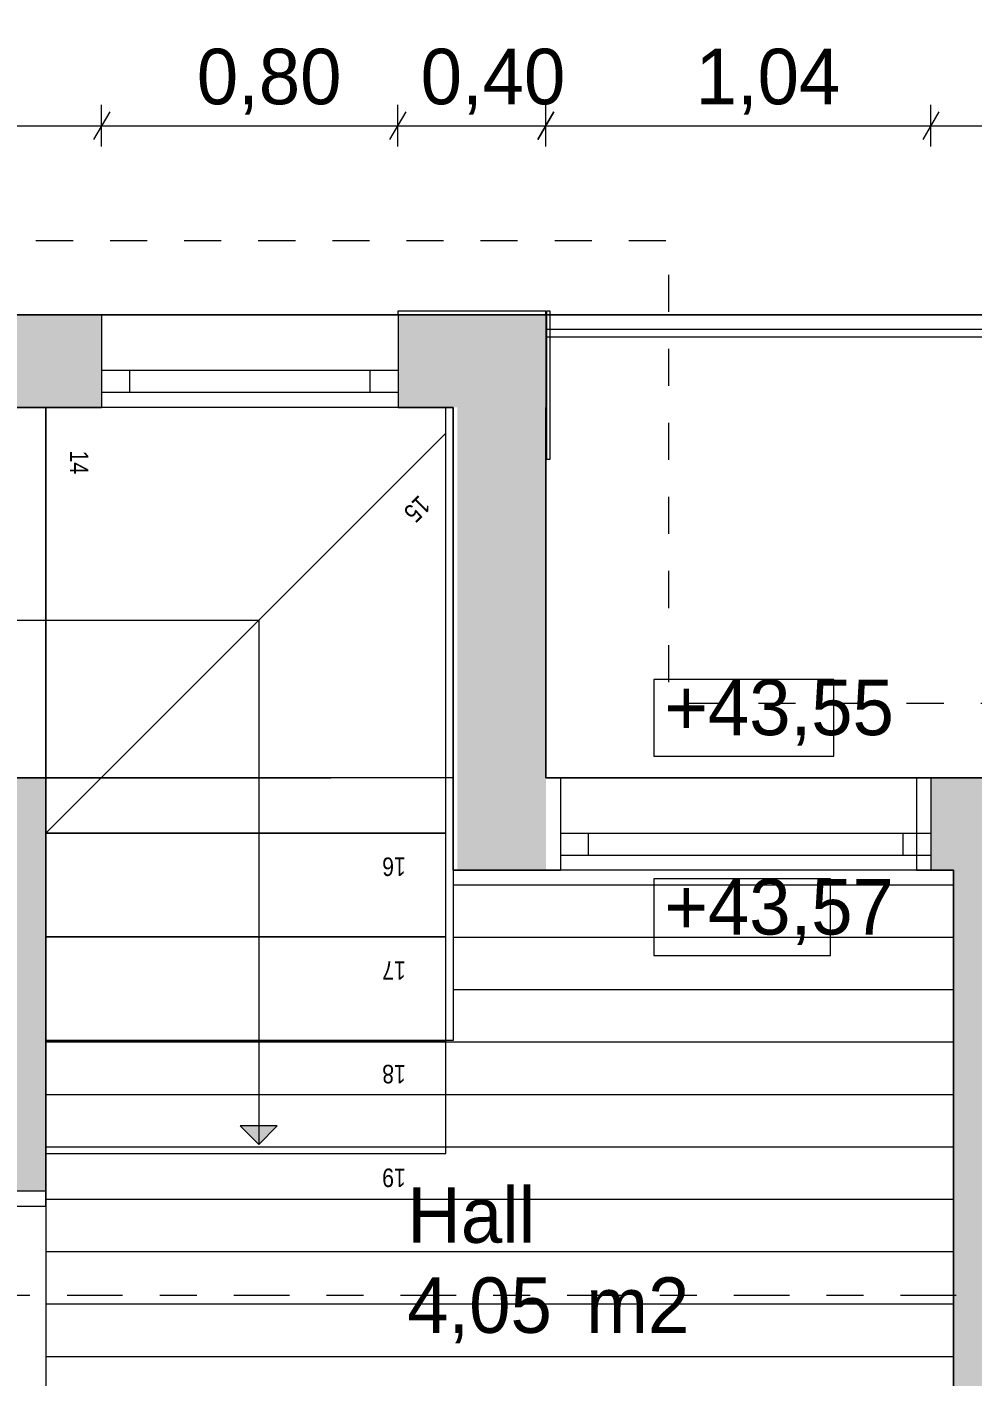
# Model space of a CAD drawing. Header units: metres. Extents: x -111189 to -108577, y -72951 to -72647.
# Drawn here: x -110674.486 to -110671.936, y -72930.869 to -72927.227 of the extents above; entities that cross this region are included whole.
import ezdxf

# ---------------------------------------------------------------- set-up
doc = ezdxf.new("R2010")
doc.units = ezdxf.units.M
doc.header["$MEASUREMENT"] = 0
for name, pattern in [('Dashed', [0.423333, 0.211667, -0.211667]), ('OTK - Tracejado', [0.08, 0.04, -0.04]), ('OTK - Traço Ponto', [0.2, 0.1, -0.05, 0, -0.05]), ('OTK - Traço Ponto CORTES_ALÇ', [0.6, 0.3, -0.15, 0, -0.15])]:
    doc.linetypes.add(name, pattern=pattern)
for name, color, linetype in [('Muro Não Confinante - MNC1_1_00 - DESENHO 2D', 7, 'Continuous'), ('Muro Não Confinante - MNC1_1_01 - TERRENO PROPOSTO', 7, 'Continuous'), ('Muro Não Confinante - MNC1_1_03 - COBERTURA', 7, 'Continuous'), ('Muro Não Confinante - MNC1_1_03 - LAJES', 7, 'Continuous'), ('Muro Não Confinante - MNC1_1_04 - TECTO FALSO', 7, 'Continuous'), ('Muro Não Confinante - MNC1_1_05 - PAREDES..35', 7, 'Continuous'), ('Muro Não Confinante - MNC1_1_06 - ESCADA INTERIOR', 7, 'Continuous'), ('Muro Não Confinante - MNC1_1_06 - ESCADAS _ GUARDAS', 7, 'Continuous'), ('Muro Não Confinante - MNC1_1_06 - FORRA', 7, 'Continuous'), ('Muro Não Confinante - MNC1_1_11 - ZONA_ÁREA', 7, 'Continuous'), ('Muro Não Confinante - MNC1_1_12 - COTAS ALTIMÉTRICAS', 7, 'Continuous'), ('Muro Não Confinante - MNC1_1_12 - COTAS GERAIS', 7, 'Continuous'), ('Planta Piso -1_1_07 - MUROS', 7, 'Continuous'), ('Planta Piso -1_1_14 - CORTES.Marcadores', 7, 'Continuous')]:
    doc.layers.add(name, color=color, linetype=linetype)
doc.styles.add('ESTILO_GERADO_1', font='ARIALN.TTF')
doc.styles.add('ESTILO_GERADO_3', font='AGENCYR.TTF')

msp = doc.modelspace()

# ---------------------------------------------------------------- hatches: boundary and pattern name
at = {"layer": 'Muro Não Confinante - MNC1_1_06 - ESCADA INTERIOR', "linetype": 'Continuous', "lineweight": 13}
msp.add_hatch(color=7, dxfattribs=at).paths.add_polyline_path([(-110673.8609, -72930.2439), (-110673.8109, -72930.1939), (-110673.9109, -72930.1939)])
at = {"layer": 'Planta Piso -1_1_07 - MUROS', "linetype": 'Continuous', "lineweight": 0, "true_color": 0x939598}
h = msp.add_hatch(color=252, dxfattribs=at)
h.paths.add_polyline_path([(-110676.0264, -72929.2539), (-110678.0859, -72929.2539), (-110678.0859, -72929.4039), (-110676.9859, -72929.4039), (-110676.8359, -72929.4039), (-110676.8359, -72929.4039), (-110676.0264, -72929.4039)])
h.paths.add_polyline_path([(-110674.7943, -72929.2539), (-110676.0264, -72929.2539), (-110676.0264, -72929.4039), (-110675.8713, -72929.4039), (-110675.0717, -72929.4039), (-110675.0717, -72929.4039), (-110674.8, -72929.4039), (-110674.7943, -72929.4039)])
h.paths.add_polyline_path([(-110674.4359, -72929.2539), (-110674.7943, -72929.2539), (-110674.7943, -72929.4039), (-110674.738, -72929.4039), (-110674.4359, -72929.4039)])
h.paths.add_polyline_path([(-110674.4359, -72929.4039), (-110674.5859, -72929.4039), (-110674.5859, -72929.5039), (-110674.4359, -72929.5039)])
h.paths.add_polyline_path([(-110674.4359, -72929.5039), (-110674.5859, -72929.5039), (-110674.5859, -72929.9789), (-110674.4359, -72929.9789), (-110674.4359, -72929.9639), (-110674.4359, -72929.6839)])
h.paths.add_polyline_path([(-110674.4359, -72929.9789), (-110674.5859, -72929.9789), (-110674.5859, -72930.3705), (-110674.4359, -72930.3705), (-110674.4359, -72930.3605)])
h.paths.add_polyline_path([(-110674.4359, -72931.2305), (-110674.5859, -72931.2305), (-110674.5859, -72931.2525), (-110674.5859, -72931.3539), (-110674.4359, -72931.3539)])
h.paths.add_polyline_path([(-110674.3159, -72931.3539), (-110674.5859, -72931.3539), (-110674.5859, -72931.5039), (-110674.3159, -72931.5039)])
h.paths.add_polyline_path([(-110674.4359, -72931.5039), (-110674.5859, -72931.5039), (-110674.5859, -72931.5515), (-110674.4359, -72931.5515)])
h.paths.add_polyline_path([(-110674.4359, -72931.5515), (-110674.5859, -72931.5515), (-110674.5859, -72931.5539), (-110674.7943, -72931.5539), (-110674.7943, -72931.7039), (-110674.4359, -72931.7039)])
h.paths.add_polyline_path([(-110674.4359, -72931.7039), (-110674.5859, -72931.7039), (-110674.5859, -72932.2639), (-110674.5859, -72932.2639), (-110674.5859, -72932.3289), (-110674.4359, -72932.3289)])
h.paths.add_polyline_path([(-110674.4359, -72932.3289), (-110674.5859, -72932.3289), (-110674.5859, -72932.4989), (-110674.4359, -72932.4989)])
h.paths.add_polyline_path([(-110674.7943, -72931.5539), (-110675.8713, -72931.5539), (-110675.8713, -72931.5539), (-110676.0264, -72931.5539), (-110676.0264, -72931.7039), (-110674.7943, -72931.7039)])
h.paths.add_polyline_path([(-110676.0264, -72931.5539), (-110676.8359, -72931.5539), (-110676.8359, -72931.5539), (-110676.9859, -72931.5539), (-110678.0859, -72931.5539), (-110678.0859, -72931.7039), (-110676.0264, -72931.7039)])
h.paths.add_polyline_path([(-110678.0859, -72931.5539), (-110678.0859, -72931.5539), (-110678.3359, -72931.5539), (-110678.3359, -72931.7039), (-110678.0859, -72931.7039)])
h.paths.add_polyline_path([(-110678.0859, -72931.7039), (-110678.3359, -72931.7039), (-110678.3359, -72932.3289), (-110678.1372, -72932.3289), (-110678.1372, -72932.2639), (-110678.0859, -72932.2639)])
h.paths.add_polyline_path([(-110678.0859, -72931.5039), (-110678.3359, -72931.5039), (-110678.3359, -72931.5515), (-110678.0859, -72931.5515)])
h.paths.add_polyline_path([(-110678.0859, -72931.3539), (-110678.3359, -72931.3539), (-110678.3359, -72931.5039), (-110678.0859, -72931.5039)])
h.paths.add_polyline_path([(-110678.0859, -72930.7789), (-110678.3359, -72930.7789), (-110678.3359, -72931.3539), (-110678.0859, -72931.3539)])
h.paths.add_polyline_path([(-110678.0859, -72929.8539), (-110678.3359, -72929.8539), (-110678.3359, -72929.9789), (-110678.0859, -72929.9789)])
h.paths.add_polyline_path([(-110678.0859, -72929.5539), (-110678.0859, -72929.5039), (-110678.3359, -72929.5039), (-110678.3359, -72929.8539), (-110678.0859, -72929.8539)])
h.paths.add_polyline_path([(-110678.0859, -72929.4039), (-110678.3359, -72929.4039), (-110678.3359, -72929.5039), (-110678.0859, -72929.5039)])
h.paths.add_polyline_path([(-110678.0859, -72929.2539), (-110678.3359, -72929.2539), (-110678.3359, -72929.4039), (-110678.0859, -72929.4039)])
h.paths.add_polyline_path([(-110678.0859, -72928.2539), (-110678.3359, -72928.2539), (-110678.3359, -72928.4039), (-110678.1859, -72928.4039), (-110678.1259, -72928.4039), (-110678.0859, -72928.4039)])
h.paths.add_polyline_path([(-110678.0859, -72928.0039), (-110678.3359, -72928.0039), (-110678.3359, -72928.0047), (-110678.3359, -72928.2539), (-110678.0859, -72928.2539)])
h.paths.add_polyline_path([(-110676.0264, -72928.0039), (-110678.0559, -72928.0039), (-110678.0559, -72928.0039), (-110678.0859, -72928.0039), (-110678.0859, -72928.2539), (-110676.0264, -72928.2539)])
h.paths.add_polyline_path([(-110674.7943, -72928.0039), (-110675.5678, -72928.0039), (-110676.0264, -72928.0039), (-110676.0264, -72928.2539), (-110674.7943, -72928.2539)])
h.paths.add_polyline_path([(-110674.2849, -72928.0039), (-110674.5402, -72928.0039), (-110674.7943, -72928.0039), (-110674.7943, -72928.2539), (-110674.2849, -72928.2539), (-110674.2849, -72928.2139), (-110674.2849, -72928.1539)])
h.paths.add_polyline_path([(-110673.3359, -72928.0039), (-110673.4849, -72928.0039), (-110673.4849, -72928.1539), (-110673.4849, -72928.2139), (-110673.4849, -72928.2539), (-110673.3359, -72928.2539)])
h.paths.add_polyline_path([(-110673.1859, -72928.2539), (-110673.3245, -72928.2539), (-110673.3245, -72929.2539), (-110673.1859, -72929.2539)])
h.paths.add_polyline_path([(-110673.0859, -72928.2539), (-110673.1859, -72928.2539), (-110673.1859, -72929.2539), (-110673.0859, -72929.2539)])
h.paths.add_polyline_path([(-110673.0859, -72928.0039), (-110673.1859, -72928.0039), (-110673.1859, -72928.2539), (-110673.0859, -72928.2539)])
h.paths.add_polyline_path([(-110673.1859, -72928.0039), (-110673.267, -72928.0039), (-110673.3245, -72928.0039), (-110673.3245, -72928.2539), (-110673.1859, -72928.2539)])
h.paths.add_polyline_path([(-110673.3245, -72928.0039), (-110673.3359, -72928.0039), (-110673.3359, -72928.2539), (-110673.3245, -72928.2539)])
h.paths.add_polyline_path([(-110673.1859, -72929.4039), (-110673.3245, -72929.4039), (-110673.3245, -72929.5039), (-110673.1859, -72929.5039)])
h.paths.add_polyline_path([(-110673.0859, -72929.4039), (-110673.1859, -72929.4039), (-110673.1859, -72929.5039), (-110673.0859, -72929.5039)])
h.paths.add_polyline_path([(-110673.0859, -72929.2539), (-110673.1859, -72929.2539), (-110673.1859, -72929.4039), (-110673.0859, -72929.4039)])
h.paths.add_polyline_path([(-110673.1859, -72929.2539), (-110673.3245, -72929.2539), (-110673.3245, -72929.4039), (-110673.1859, -72929.4039)])
h.paths.add_polyline_path([(-110671.6683, -72931.3539), (-110671.7344, -72931.3539), (-110671.7344, -72931.5039), (-110671.6683, -72931.5039)])
h.paths.add_polyline_path([(-110671.7344, -72931.3539), (-110671.8359, -72931.3539), (-110671.8359, -72931.5039), (-110671.7344, -72931.5039)])
h.paths.add_polyline_path([(-110671.8359, -72931.3539), (-110671.9859, -72931.3539), (-110671.9859, -72931.5039), (-110671.8359, -72931.5039)])
h.paths.add_polyline_path([(-110671.8359, -72931.0911), (-110671.9859, -72931.0911), (-110671.9859, -72931.3539), (-110671.8359, -72931.3539)])
h.paths.add_polyline_path([(-110671.8359, -72930.7789), (-110671.9859, -72930.7789), (-110671.9859, -72931.0911), (-110671.9493, -72931.0911), (-110671.8359, -72931.0911)])
h.paths.add_polyline_path([(-110671.8359, -72930.6507), (-110671.9859, -72930.6507), (-110671.9859, -72930.7789), (-110671.8359, -72930.7789)])
h.paths.add_polyline_path([(-110671.8359, -72929.9789), (-110671.9859, -72929.9789), (-110671.9859, -72930.6507), (-110671.8359, -72930.6507)])
h.paths.add_polyline_path([(-110671.8359, -72929.5039), (-110671.9859, -72929.5039), (-110671.9859, -72929.9789), (-110671.8359, -72929.9789)])
h.paths.add_polyline_path([(-110671.8359, -72929.4039), (-110671.9859, -72929.4039), (-110671.9859, -72929.5039), (-110671.8359, -72929.5039)])
h.paths.add_polyline_path([(-110671.9859, -72929.4039), (-110672.0466, -72929.4039), (-110672.0466, -72929.4639), (-110672.0466, -72929.5039), (-110671.9859, -72929.5039)])
h.paths.add_polyline_path([(-110671.9859, -72929.2539), (-110672.0466, -72929.2539), (-110672.0466, -72929.4039), (-110671.9859, -72929.4039)])
h.paths.add_polyline_path([(-110671.8359, -72929.2539), (-110671.9859, -72929.2539), (-110671.9859, -72929.4039), (-110671.8359, -72929.4039)])
h.paths.add_polyline_path([(-110671.7344, -72929.2539), (-110671.8359, -72929.2539), (-110671.8359, -72929.4039), (-110671.7344, -72929.4039)])
h.paths.add_polyline_path([(-110671.7344, -72929.4039), (-110671.8359, -72929.4039), (-110671.8359, -72929.5039), (-110671.7344, -72929.5039)])
h.paths.add_polyline_path([(-110670.1514, -72929.4039), (-110671.7344, -72929.4039), (-110671.7344, -72929.5039), (-110670.8359, -72929.5039), (-110670.1514, -72929.5039)])
h.paths.add_polyline_path([(-110670.1514, -72929.2539), (-110671.7344, -72929.2539), (-110671.7344, -72929.4039), (-110670.1514, -72929.4039)])
h.paths.add_polyline_path([(-110669.7344, -72929.4039), (-110670.1514, -72929.4039), (-110670.1514, -72929.5039), (-110669.8359, -72929.5039), (-110669.7344, -72929.5039)])
h.paths.add_polyline_path([(-110669.7344, -72929.2539), (-110670.1514, -72929.2539), (-110670.1514, -72929.4039), (-110669.7344, -72929.4039)])
h.paths.add_polyline_path([(-110669.5859, -72929.2539), (-110669.7344, -72929.2539), (-110669.7344, -72929.4039), (-110669.5859, -72929.4039)])
h.paths.add_polyline_path([(-110669.5859, -72929.4039), (-110669.7344, -72929.4039), (-110669.7344, -72929.5039), (-110669.5859, -72929.5039), (-110669.5859, -72929.4639)])
h = msp.add_hatch(color=252, dxfattribs=at)
h.paths.add_polyline_path([(-110673.0859, -72935.2039), (-110673.1859, -72935.2039), (-110673.1859, -72935.4629), (-110673.0859, -72935.4629)])
h.paths.add_polyline_path([(-110673.1859, -72935.2039), (-110673.3245, -72935.2039), (-110673.3245, -72935.4629), (-110673.1859, -72935.4629)])
h.paths.add_polyline_path([(-110673.0859, -72934.9539), (-110673.1859, -72934.9539), (-110673.1859, -72935.2039), (-110673.0859, -72935.2039)])
h.paths.add_polyline_path([(-110673.1859, -72934.9539), (-110673.3245, -72934.9539), (-110673.3245, -72935.2039), (-110673.1859, -72935.2039)])
h.paths.add_polyline_path([(-110671.9859, -72934.9539), (-110673.0859, -72934.9539), (-110673.0859, -72935.2025), (-110671.9859, -72935.2025)])
h.paths.add_polyline_path([(-110671.7344, -72934.9539), (-110671.8359, -72934.9539), (-110671.8359, -72935.2039), (-110671.7344, -72935.2039)])
h.paths.add_polyline_path([(-110671.8359, -72934.9539), (-110671.9859, -72934.9539), (-110671.9859, -72935.2025), (-110671.8835, -72935.2025), (-110671.8359, -72935.2025)])
h.paths.add_polyline_path([(-110673.1859, -72934.6539), (-110673.3245, -72934.6539), (-110673.3245, -72934.9539), (-110673.1859, -72934.9539)])
h.paths.add_polyline_path([(-110673.4692, -72931.1272), (-110673.1174, -72931.1272), (-110673.1174, -72930.8324), (-110673.4692, -72930.8324)], flags=9)
h.paths.add_polyline_path([(-110673.5018, -72930.8297), (-110672.8744, -72930.8297), (-110672.8744, -72930.5349), (-110673.5018, -72930.5349)], flags=9)
h.paths.add_polyline_path([(-110673.5096, -72930.5865), (-110673.2049, -72930.5865), (-110673.2049, -72930.2917), (-110673.5096, -72930.2917)], flags=9)
h.paths.add_polyline_path([(-110674.8934, -72931.1272), (-110674.5806, -72931.1272), (-110674.5806, -72930.8324), (-110674.8934, -72930.8324)], flags=9)
h.paths.add_polyline_path([(-110673.4453, -72930.2821), (-110673.534, -72930.2821), (-110673.534, -72930.3862), (-110673.4453, -72930.3862)], flags=9)
h.paths.add_polyline_path([(-110673.4453, -72930.0021), (-110673.534, -72930.0021), (-110673.534, -72930.1062), (-110673.4453, -72930.1062)], flags=9)
h.paths.add_polyline_path([(-110673.4453, -72929.7221), (-110673.534, -72929.7221), (-110673.534, -72929.8262), (-110673.4453, -72929.8262)], flags=9)
h.paths.add_polyline_path([(-110673.4453, -72929.4421), (-110673.534, -72929.4421), (-110673.534, -72929.5462), (-110673.4453, -72929.5462)], flags=9)
h.paths.add_polyline_path([(-110673.4344, -72928.4563), (-110673.4971, -72928.5191), (-110673.4235, -72928.5927), (-110673.3608, -72928.5299)], flags=9)
h.paths.add_polyline_path([(-110674.3978, -72928.3519), (-110674.3978, -72928.4406), (-110674.2937, -72928.4406), (-110674.2937, -72928.3519)], flags=9)
h.paths.add_polyline_path([(-110674.6778, -72928.3503), (-110674.6778, -72928.439), (-110674.5737, -72928.439), (-110674.5737, -72928.3503)], flags=9)
h = msp.add_hatch(color=252, dxfattribs=at)
h.paths.add_polyline_path([(-110676.7109, -72937.9039), (-110678.0859, -72937.9039), (-110678.0859, -72938.1539), (-110676.7109, -72938.1539)])
h.paths.add_polyline_path([(-110673.3359, -72937.9039), (-110674.7109, -72937.9039), (-110674.7109, -72937.9439), (-110674.7109, -72938.1539), (-110673.3359, -72938.1539)])
h.paths.add_polyline_path([(-110673.3245, -72937.9039), (-110673.3359, -72937.9039), (-110673.3359, -72938.1539), (-110673.3245, -72938.1539)])
h.paths.add_polyline_path([(-110673.1859, -72937.9039), (-110673.3245, -72937.9039), (-110673.3245, -72938.1539), (-110673.1859, -72938.1539)])
h.paths.add_polyline_path([(-110673.0859, -72937.9039), (-110673.1859, -72937.9039), (-110673.1859, -72938.1539), (-110673.0859, -72938.1539)])
h.paths.add_polyline_path([(-110673.0859, -72937.5611), (-110673.1859, -72937.5611), (-110673.1859, -72937.9039), (-110673.0859, -72937.9039)])
h.paths.add_polyline_path([(-110673.1859, -72937.5611), (-110673.3245, -72937.5611), (-110673.3245, -72937.9039), (-110673.1859, -72937.9039)])
h.paths.add_polyline_path([(-110673.1859, -72937.2629), (-110673.2359, -72937.2629), (-110673.2959, -72937.2629), (-110673.3245, -72937.2629), (-110673.3245, -72937.5611), (-110673.1859, -72937.5611)])
h.paths.add_polyline_path([(-110673.0859, -72937.2629), (-110673.1859, -72937.2629), (-110673.1859, -72937.5611), (-110673.0859, -72937.5611)])
h.paths.add_polyline_path([(-110673.4692, -72931.1272), (-110673.1174, -72931.1272), (-110673.1174, -72930.8324), (-110673.4692, -72930.8324)], flags=9)
h.paths.add_polyline_path([(-110673.5018, -72930.8297), (-110672.8744, -72930.8297), (-110672.8744, -72930.5349), (-110673.5018, -72930.5349)], flags=9)
h.paths.add_polyline_path([(-110673.5096, -72930.5865), (-110673.2049, -72930.5865), (-110673.2049, -72930.2917), (-110673.5096, -72930.2917)], flags=9)

# ---------------------------------------------------------------- linework, layer by layer
at = {"layer": 'Muro Não Confinante - MNC1_1_00 - DESENHO 2D', "color": 7, "linetype": 'OTK - Tracejado', "lineweight": 5, "ltscale": 0.7, "flags": 128}
msp.add_lwpolyline([(-110678.6891, -72938.3539), (-110672.8006, -72938.3539), (-110672.8006, -72935.4039), (-110668.1006, -72935.4039), (-110668.1006, -72929.0539), (-110672.7539, -72929.0539), (-110672.7539, -72927.8039), (-110678.6891, -72927.8039)], close=True, dxfattribs=at)
at = {"layer": 'Muro Não Confinante - MNC1_1_01 - TERRENO PROPOSTO', "color": 7, "linetype": 'Continuous', "lineweight": 13, "ltscale": 1000, "flags": 128}
msp.add_lwpolyline([(-110680.3878, -72928.0039), (-110680.2667, -72928.0039), (-110679.9964, -72928.0039), (-110679.5359, -72928.0039), (-110678.3319, -72928.0039), (-110678.0899, -72928.0039), (-110677.8863, -72928.0039), (-110677.4626, -72928.0039), (-110677.112, -72928.0039), (-110676.0043, -72928.0039), (-110675.8375, -72928.0039), (-110675.5678, -72928.0039), (-110674.5402, -72928.0039), (-110674.266, -72928.0039), (-110674.1226, -72928.0039), (-110673.8966, -72928.0039), (-110673.6716, -72928.0039), (-110673.5264, -72928.0039), (-110673.1327, -72928.0039), (-110672.9994, -72928.0039), (-110672.5098, -72928.0039), (-110672.3231, -72928.0039), (-110671.8979, -72928.0039)], dxfattribs=at)
at = {"layer": 'Muro Não Confinante - MNC1_1_03 - COBERTURA', "color": 7, "linetype": 'Dashed', "lineweight": 13, "ltscale": 10}
for p, q in [((-110675.7832, -72929.2539), (-110673.3359, -72929.2539)), ((-110673.0859, -72929.2539), (-110673.0751, -72929.2539))]:
    msp.add_line(p, q, dxfattribs=at)
at = {"layer": 'Muro Não Confinante - MNC1_1_03 - COBERTURA', "color": 7, "linetype": 'OTK - Traço Ponto', "lineweight": 13, "ltscale": 1000}
for p, q in [((-110673.3359, -72929.2539), (-110675.7832, -72929.2539)), ((-110673.0751, -72929.2539), (-110673.0859, -72929.2539))]:
    msp.add_line(p, q, dxfattribs=at)
at = {"layer": 'Muro Não Confinante - MNC1_1_03 - COBERTURA', "color": 7, "linetype": 'OTK - Traço Ponto', "lineweight": 13, "ltscale": 1000, "flags": 128}
msp.add_lwpolyline([(-110672.4859, -72929.2539), (-110673.0859, -72929.2539)], dxfattribs=at)
at = {"layer": 'Muro Não Confinante - MNC1_1_03 - LAJES', "color": 253, "linetype": 'Continuous', "lineweight": 9, "ltscale": 1000}
for p, q in [((-110673.3359, -72929.5429), (-110673.0859, -72929.5429)), ((-110673.3359, -72929.5429), (-110673.0859, -72929.5429)), ((-110673.0859, -72929.5429), (-110672.8359, -72929.5429)), ((-110673.0859, -72929.5429), (-110672.8359, -72929.5429)), ((-110672.8359, -72929.5429), (-110672.5859, -72929.5429)), ((-110672.8359, -72929.5429), (-110672.5859, -72929.5429)), ((-110672.5859, -72929.5429), (-110672.3359, -72929.5429)), ((-110672.5859, -72929.5429), (-110672.3359, -72929.5429)), ((-110672.3359, -72929.5429), (-110672.0859, -72929.5429)), ((-110672.3359, -72929.5429), (-110672.0859, -72929.5429)), ((-110672.0859, -72929.5429), (-110671.9859, -72929.5429)), ((-110672.0859, -72929.5429), (-110671.9859, -72929.5429)), ((-110673.3359, -72929.6844), (-110673.0859, -72929.6844)), ((-110673.3359, -72929.6844), (-110673.0859, -72929.6844)), ((-110673.0859, -72929.6844), (-110672.8359, -72929.6844)), ((-110673.0859, -72929.6844), (-110672.8359, -72929.6844)), ((-110672.8359, -72929.6844), (-110672.5859, -72929.6844)), ((-110672.8359, -72929.6844), (-110672.5859, -72929.6844)), ((-110672.5859, -72929.6844), (-110672.3359, -72929.6844)), ((-110672.5859, -72929.6844), (-110672.3359, -72929.6844)), ((-110672.3359, -72929.6844), (-110672.0859, -72929.6844)), ((-110672.3359, -72929.6844), (-110672.0859, -72929.6844)), ((-110672.0859, -72929.6844), (-110671.9859, -72929.6844)), ((-110672.0859, -72929.6844), (-110671.9859, -72929.6844)), ((-110673.3359, -72929.8259), (-110673.0859, -72929.8259)), ((-110673.3359, -72929.8259), (-110673.0859, -72929.8259)), ((-110673.0859, -72929.8259), (-110672.8359, -72929.8259)), ((-110673.0859, -72929.8259), (-110672.8359, -72929.8259)), ((-110672.8359, -72929.8259), (-110672.5859, -72929.8259)), ((-110672.8359, -72929.8259), (-110672.5859, -72929.8259)), ((-110672.5859, -72929.8259), (-110672.3359, -72929.8259)), ((-110672.5859, -72929.8259), (-110672.3359, -72929.8259)), ((-110672.3359, -72929.8259), (-110672.0859, -72929.8259)), ((-110672.3359, -72929.8259), (-110672.0859, -72929.8259)), ((-110672.0859, -72929.8259), (-110671.9859, -72929.8259)), ((-110672.0859, -72929.8259), (-110671.9859, -72929.8259)), ((-110674.4359, -72929.9674), (-110674.3359, -72929.9674)), ((-110674.4359, -72929.9674), (-110674.3359, -72929.9674)), ((-110674.3359, -72929.9674), (-110674.0859, -72929.9674)), ((-110674.3359, -72929.9674), (-110674.0859, -72929.9674)), ((-110674.0859, -72929.9674), (-110673.8359, -72929.9674)), ((-110674.0859, -72929.9674), (-110673.8359, -72929.9674)), ((-110673.8359, -72929.9674), (-110673.5859, -72929.9674)), ((-110673.8359, -72929.9674), (-110673.5859, -72929.9674)), ((-110673.5859, -72929.9674), (-110673.3359, -72929.9674)), ((-110673.5859, -72929.9674), (-110673.3359, -72929.9674)), ((-110673.3359, -72929.9674), (-110673.0859, -72929.9674)), ((-110673.3359, -72929.9674), (-110673.0859, -72929.9674)), ((-110673.0859, -72929.9674), (-110672.8359, -72929.9674)), ((-110673.0859, -72929.9674), (-110672.8359, -72929.9674)), ((-110672.8359, -72929.9674), (-110672.5859, -72929.9674)), ((-110672.8359, -72929.9674), (-110672.5859, -72929.9674)), ((-110672.5859, -72929.9674), (-110672.3359, -72929.9674)), ((-110672.5859, -72929.9674), (-110672.3359, -72929.9674)), ((-110672.3359, -72929.9674), (-110672.0859, -72929.9674)), ((-110672.3359, -72929.9674), (-110672.0859, -72929.9674)), ((-110672.0859, -72929.9674), (-110671.9859, -72929.9674)), ((-110672.0859, -72929.9674), (-110671.9859, -72929.9674)), ((-110674.4359, -72930.1089), (-110674.3359, -72930.1089)), ((-110674.4359, -72930.1089), (-110674.3359, -72930.1089)), ((-110674.3359, -72930.1089), (-110674.0859, -72930.1089)), ((-110674.3359, -72930.1089), (-110674.0859, -72930.1089)), ((-110674.0859, -72930.1089), (-110673.8359, -72930.1089)), ((-110674.0859, -72930.1089), (-110673.8359, -72930.1089)), ((-110673.8359, -72930.1089), (-110673.5859, -72930.1089)), ((-110673.8359, -72930.1089), (-110673.5859, -72930.1089)), ((-110673.5859, -72930.1089), (-110673.3359, -72930.1089)), ((-110673.5859, -72930.1089), (-110673.3359, -72930.1089)), ((-110673.3359, -72930.1089), (-110673.0859, -72930.1089)), ((-110673.3359, -72930.1089), (-110673.0859, -72930.1089)), ((-110673.0859, -72930.1089), (-110672.8359, -72930.1089)), ((-110673.0859, -72930.1089), (-110672.8359, -72930.1089)), ((-110672.8359, -72930.1089), (-110672.5859, -72930.1089)), ((-110672.8359, -72930.1089), (-110672.5859, -72930.1089)), ((-110672.5859, -72930.1089), (-110672.3359, -72930.1089)), ((-110672.5859, -72930.1089), (-110672.3359, -72930.1089)), ((-110672.3359, -72930.1089), (-110672.0859, -72930.1089)), ((-110672.3359, -72930.1089), (-110672.0859, -72930.1089)), ((-110672.0859, -72930.1089), (-110671.9859, -72930.1089)), ((-110672.0859, -72930.1089), (-110671.9859, -72930.1089)), ((-110674.4359, -72930.2504), (-110674.3359, -72930.2504)), ((-110674.4359, -72930.2504), (-110674.3359, -72930.2504)), ((-110674.3359, -72930.2504), (-110674.0859, -72930.2504)), ((-110674.3359, -72930.2504), (-110674.0859, -72930.2504)), ((-110674.0859, -72930.2504), (-110673.8359, -72930.2504)), ((-110674.0859, -72930.2504), (-110673.8359, -72930.2504)), ((-110673.8359, -72930.2504), (-110673.5859, -72930.2504)), ((-110673.8359, -72930.2504), (-110673.5859, -72930.2504)), ((-110673.5859, -72930.2504), (-110673.3359, -72930.2504)), ((-110673.5859, -72930.2504), (-110673.3359, -72930.2504)), ((-110673.3359, -72930.2504), (-110673.0859, -72930.2504)), ((-110673.3359, -72930.2504), (-110673.0859, -72930.2504)), ((-110673.0859, -72930.2504), (-110672.8359, -72930.2504)), ((-110673.0859, -72930.2504), (-110672.8359, -72930.2504)), ((-110672.8359, -72930.2504), (-110672.5859, -72930.2504)), ((-110672.8359, -72930.2504), (-110672.5859, -72930.2504)), ((-110672.5859, -72930.2504), (-110672.3359, -72930.2504)), ((-110672.5859, -72930.2504), (-110672.3359, -72930.2504)), ((-110672.3359, -72930.2504), (-110672.0859, -72930.2504)), ((-110672.3359, -72930.2504), (-110672.0859, -72930.2504)), ((-110672.0859, -72930.2504), (-110671.9859, -72930.2504)), ((-110672.0859, -72930.2504), (-110671.9859, -72930.2504)), ((-110674.4359, -72930.3919), (-110674.3359, -72930.3919)), ((-110674.4359, -72930.3919), (-110674.3359, -72930.3919)), ((-110674.3359, -72930.3919), (-110674.0859, -72930.3919)), ((-110674.3359, -72930.3919), (-110674.0859, -72930.3919)), ((-110674.0859, -72930.3919), (-110673.8359, -72930.3919)), ((-110674.0859, -72930.3919), (-110673.8359, -72930.3919)), ((-110673.8359, -72930.3919), (-110673.5859, -72930.3919)), ((-110673.8359, -72930.3919), (-110673.5859, -72930.3919)), ((-110673.5859, -72930.3919), (-110673.3359, -72930.3919)), ((-110673.5859, -72930.3919), (-110673.3359, -72930.3919)), ((-110673.3359, -72930.3919), (-110673.0859, -72930.3919)), ((-110673.3359, -72930.3919), (-110673.0859, -72930.3919)), ((-110673.0859, -72930.3919), (-110672.8359, -72930.3919)), ((-110673.0859, -72930.3919), (-110672.8359, -72930.3919)), ((-110672.8359, -72930.3919), (-110672.5859, -72930.3919)), ((-110672.8359, -72930.3919), (-110672.5859, -72930.3919)), ((-110672.5859, -72930.3919), (-110672.3359, -72930.3919)), ((-110672.5859, -72930.3919), (-110672.3359, -72930.3919)), ((-110672.3359, -72930.3919), (-110672.0859, -72930.3919)), ((-110672.3359, -72930.3919), (-110672.0859, -72930.3919)), ((-110672.0859, -72930.3919), (-110671.9859, -72930.3919)), ((-110672.0859, -72930.3919), (-110671.9859, -72930.3919)), ((-110674.4359, -72930.5334), (-110674.3359, -72930.5334)), ((-110674.4359, -72930.5334), (-110674.3359, -72930.5334)), ((-110674.3359, -72930.5334), (-110674.0859, -72930.5334)), ((-110674.3359, -72930.5334), (-110674.0859, -72930.5334)), ((-110674.0859, -72930.5334), (-110673.8359, -72930.5334)), ((-110674.0859, -72930.5334), (-110673.8359, -72930.5334)), ((-110673.8359, -72930.5334), (-110673.5859, -72930.5334)), ((-110673.8359, -72930.5334), (-110673.5859, -72930.5334)), ((-110673.5859, -72930.5334), (-110673.3359, -72930.5334)), ((-110673.5859, -72930.5334), (-110673.3359, -72930.5334)), ((-110673.3359, -72930.5334), (-110673.0859, -72930.5334)), ((-110673.3359, -72930.5334), (-110673.0859, -72930.5334)), ((-110673.0859, -72930.5334), (-110672.8359, -72930.5334)), ((-110673.0859, -72930.5334), (-110672.8359, -72930.5334)), ((-110672.8359, -72930.5334), (-110672.5859, -72930.5334)), ((-110672.8359, -72930.5334), (-110672.5859, -72930.5334)), ((-110672.5859, -72930.5334), (-110672.3359, -72930.5334)), ((-110672.5859, -72930.5334), (-110672.3359, -72930.5334)), ((-110672.3359, -72930.5334), (-110672.0859, -72930.5334)), ((-110672.3359, -72930.5334), (-110672.0859, -72930.5334)), ((-110672.0859, -72930.5334), (-110671.9859, -72930.5334)), ((-110672.0859, -72930.5334), (-110671.9859, -72930.5334)), ((-110674.4359, -72930.6749), (-110674.3359, -72930.6749)), ((-110674.4359, -72930.6749), (-110674.3359, -72930.6749)), ((-110674.3359, -72930.6749), (-110674.0859, -72930.6749)), ((-110674.3359, -72930.6749), (-110674.0859, -72930.6749)), ((-110674.0859, -72930.6749), (-110673.8359, -72930.6749)), ((-110674.0859, -72930.6749), (-110673.8359, -72930.6749)), ((-110673.8359, -72930.6749), (-110673.5859, -72930.6749)), ((-110673.8359, -72930.6749), (-110673.5859, -72930.6749)), ((-110673.5859, -72930.6749), (-110673.3359, -72930.6749)), ((-110673.5859, -72930.6749), (-110673.3359, -72930.6749)), ((-110673.3359, -72930.6749), (-110673.0859, -72930.6749)), ((-110673.3359, -72930.6749), (-110673.0859, -72930.6749)), ((-110673.0859, -72930.6749), (-110672.8359, -72930.6749)), ((-110673.0859, -72930.6749), (-110672.8359, -72930.6749)), ((-110672.8359, -72930.6749), (-110672.5859, -72930.6749)), ((-110672.8359, -72930.6749), (-110672.5859, -72930.6749)), ((-110672.5859, -72930.6749), (-110672.3359, -72930.6749)), ((-110672.5859, -72930.6749), (-110672.3359, -72930.6749)), ((-110672.3359, -72930.6749), (-110672.0859, -72930.6749)), ((-110672.3359, -72930.6749), (-110672.0859, -72930.6749)), ((-110672.0859, -72930.6749), (-110671.9859, -72930.6749)), ((-110672.0859, -72930.6749), (-110671.9859, -72930.6749)), ((-110674.4359, -72930.8164), (-110674.3359, -72930.8164)), ((-110674.4359, -72930.8164), (-110674.3359, -72930.8164)), ((-110674.3359, -72930.8164), (-110674.0859, -72930.8164)), ((-110674.3359, -72930.8164), (-110674.0859, -72930.8164)), ((-110674.0859, -72930.8164), (-110673.8359, -72930.8164)), ((-110674.0859, -72930.8164), (-110673.8359, -72930.8164)), ((-110673.8359, -72930.8164), (-110673.5859, -72930.8164)), ((-110673.8359, -72930.8164), (-110673.5859, -72930.8164)), ((-110673.5859, -72930.8164), (-110673.3359, -72930.8164)), ((-110673.5859, -72930.8164), (-110673.3359, -72930.8164)), ((-110673.3359, -72930.8164), (-110673.0859, -72930.8164)), ((-110673.3359, -72930.8164), (-110673.0859, -72930.8164)), ((-110673.0859, -72930.8164), (-110672.8359, -72930.8164)), ((-110673.0859, -72930.8164), (-110672.8359, -72930.8164)), ((-110672.8359, -72930.8164), (-110672.5859, -72930.8164)), ((-110672.8359, -72930.8164), (-110672.5859, -72930.8164)), ((-110672.5859, -72930.8164), (-110672.3359, -72930.8164)), ((-110672.5859, -72930.8164), (-110672.3359, -72930.8164)), ((-110672.3359, -72930.8164), (-110672.0859, -72930.8164)), ((-110672.3359, -72930.8164), (-110672.0859, -72930.8164)), ((-110672.0859, -72930.8164), (-110671.9859, -72930.8164)), ((-110672.0859, -72930.8164), (-110671.9859, -72930.8164))]:
    msp.add_line(p, q, dxfattribs=at)
at = {"layer": 'Muro Não Confinante - MNC1_1_03 - LAJES', "color": 7, "linetype": 'Continuous', "lineweight": 13, "ltscale": 1000, "flags": 128}
for points in [[(-110678.3359, -72926.8039), (-110668.3859, -72926.8039), (-110668.3859, -72923.2031), (-110663.6577, -72923.1921), (-110663.6202, -72925.1528), (-110663.5904, -72928.0039), (-110667.1859, -72928.0039), (-110668.3859, -72928.0039), (-110678.3359, -72928.0039)], [(-110678.3359, -72928.0039), (-110668.3859, -72928.0039)], [(-110678.3359, -72938.1539), (-110678.3359, -72928.0039), (-110673.267, -72928.0039), (-110673.0859, -72928.0039), (-110673.0859, -72929.2539), (-110668.3859, -72929.2539), (-110668.3859, -72935.2039), (-110673.0859, -72935.2039), (-110673.0859, -72938.1539)], [(-110673.0859, -72928.0039), (-110673.0859, -72929.2539), (-110668.3859, -72929.2539), (-110668.3859, -72928.0039)]]:
    msp.add_lwpolyline(points, close=True, dxfattribs=at)
for points in [[(-110673.3359, -72929.2539), (-110673.3359, -72929.2539), (-110673.3359, -72929.9639), (-110674.4359, -72929.9639), (-110674.4359, -72931.3539), (-110671.9859, -72931.3539), (-110671.9859, -72929.5039)], [(-110671.9859, -72929.2539), (-110673.0859, -72929.2539)]]:
    msp.add_lwpolyline(points, dxfattribs=at)
at = {"layer": 'Muro Não Confinante - MNC1_1_04 - TECTO FALSO', "color": 7, "linetype": 'OTK - Tracejado', "lineweight": 13, "ltscale": 1000, "flags": 128}
msp.add_lwpolyline([(-110671.9859, -72931.3539), (-110671.9859, -72929.5039), (-110673.3359, -72929.5039), (-110673.3359, -72928.2539), (-110678.0859, -72928.2539), (-110678.0859, -72929.2539), (-110674.4359, -72929.2539), (-110674.4359, -72931.3539)], close=True, dxfattribs=at)
at = {"layer": 'Muro Não Confinante - MNC1_1_05 - PAREDES..35', "color": 7, "linetype": 'Continuous', "lineweight": 20, "ltscale": 1000}
for p, q in [((-110674.2849, -72928.0039), (-110674.2849, -72928.1539)), ((-110673.4849, -72928.0039), (-110673.4849, -72928.1539)), ((-110674.2849, -72928.1539), (-110674.2849, -72928.2139)), ((-110673.4849, -72928.1539), (-110673.4849, -72928.2139)), ((-110674.2849, -72928.2139), (-110674.2849, -72928.2539)), ((-110673.4849, -72928.2139), (-110673.4849, -72928.2539)), ((-110673.0466, -72929.2539), (-110673.0466, -72929.4039)), ((-110672.0466, -72929.2539), (-110672.0466, -72929.4039)), ((-110673.0466, -72929.4039), (-110673.0466, -72929.4639)), ((-110672.0466, -72929.4039), (-110672.0466, -72929.4639)), ((-110673.0466, -72929.4639), (-110673.0466, -72929.5039)), ((-110672.0466, -72929.4639), (-110672.0466, -72929.5039)), ((-110674.4359, -72930.3705), (-110674.4359, -72930.3605)), ((-110674.4359, -72930.3705), (-110674.5859, -72930.3705))]:
    msp.add_line(p, q, dxfattribs=at)
at = {"layer": 'Muro Não Confinante - MNC1_1_05 - PAREDES..35', "color": 7, "linetype": 'Continuous', "lineweight": 13, "ltscale": 1000}
for p, q in [((-110674.2849, -72928.0039), (-110674.2849, -72928.1539)), ((-110673.4849, -72928.0039), (-110673.4849, -72928.1539)), ((-110674.2849, -72928.1539), (-110674.2099, -72928.1539)), ((-110674.2849, -72928.1539), (-110674.2849, -72928.2139)), ((-110674.2849, -72928.1539), (-110674.2849, -72928.2139)), ((-110674.2099, -72928.1539), (-110674.2099, -72928.2139)), ((-110674.2099, -72928.1539), (-110673.5599, -72928.1539)), ((-110673.5599, -72928.2139), (-110673.5599, -72928.1539)), ((-110673.5599, -72928.1539), (-110673.4849, -72928.1539)), ((-110673.4849, -72928.1539), (-110673.4849, -72928.2139)), ((-110673.4849, -72928.1539), (-110673.4849, -72928.2139)), ((-110674.2099, -72928.2139), (-110674.2849, -72928.2139)), ((-110674.2849, -72928.2139), (-110674.2849, -72928.2539)), ((-110673.5599, -72928.2139), (-110674.2099, -72928.2139)), ((-110673.4849, -72928.2139), (-110673.5599, -72928.2139)), ((-110673.4849, -72928.2139), (-110673.4849, -72928.2539)), ((-110673.0466, -72929.2539), (-110673.0466, -72929.4039)), ((-110672.0466, -72929.2539), (-110672.0466, -72929.4039)), ((-110673.0466, -72929.4039), (-110672.9716, -72929.4039)), ((-110673.0466, -72929.4039), (-110673.0466, -72929.4639)), ((-110673.0466, -72929.4039), (-110673.0466, -72929.4639)), ((-110672.9716, -72929.4039), (-110672.9716, -72929.4639)), ((-110672.9716, -72929.4039), (-110672.1216, -72929.4039)), ((-110672.1216, -72929.4639), (-110672.1216, -72929.4039)), ((-110672.1216, -72929.4039), (-110672.0466, -72929.4039)), ((-110672.0466, -72929.4039), (-110672.0466, -72929.4639)), ((-110672.0466, -72929.4039), (-110672.0466, -72929.4639)), ((-110672.9716, -72929.4639), (-110673.0466, -72929.4639)), ((-110673.0466, -72929.4639), (-110673.0466, -72929.5039)), ((-110672.1216, -72929.4639), (-110672.9716, -72929.4639)), ((-110672.0466, -72929.4639), (-110672.1216, -72929.4639)), ((-110672.0466, -72929.4639), (-110672.0466, -72929.5039)), ((-110674.4359, -72930.3705), (-110674.4359, -72930.3605)), ((-110674.4359, -72930.3705), (-110674.4359, -72930.3605)), ((-110674.4359, -72930.3705), (-110674.5859, -72930.3705)), ((-110674.4359, -72930.3705), (-110674.5859, -72930.3705)), ((-110674.4359, -72930.3705), (-110674.5859, -72930.3705)), ((-110674.4359, -72930.4105), (-110674.4359, -72930.3705)), ((-110674.5859, -72930.4105), (-110674.4359, -72930.4105))]:
    msp.add_line(p, q, dxfattribs=at)
at = {"layer": 'Muro Não Confinante - MNC1_1_05 - PAREDES..35', "color": 7, "linetype": 'Continuous', "lineweight": 20, "ltscale": 1000, "flags": 128}
for points in [[(-110674.2849, -72928.0039), (-110678.0859, -72928.0039)], [(-110673.0859, -72928.0039), (-110673.4849, -72928.0039)], [(-110673.0859, -72928.0039), (-110673.0859, -72928.2539)], [(-110678.0859, -72928.2539), (-110674.2849, -72928.2539)], [(-110673.4849, -72928.2539), (-110673.3359, -72928.2539)], [(-110673.3359, -72928.2539), (-110673.3359, -72929.5039)], [(-110673.0859, -72929.2539), (-110673.0859, -72928.2539)], [(-110674.4359, -72929.2539), (-110678.0859, -72929.2539)], [(-110674.4359, -72929.2539), (-110674.4359, -72929.4039)], [(-110673.0466, -72929.2539), (-110673.0859, -72929.2539)], [(-110669.5859, -72929.2539), (-110672.0859, -72929.2539)], [(-110672.0859, -72929.2539), (-110672.0859, -72929.5039)], [(-110674.4359, -72930.3705), (-110674.4359, -72929.4039)], [(-110673.3359, -72929.5039), (-110673.0859, -72929.5039)], [(-110673.0859, -72929.5039), (-110673.0466, -72929.5039)], [(-110672.0859, -72929.5039), (-110671.9859, -72929.5039)], [(-110671.9859, -72929.5039), (-110671.9859, -72931.3539)]]:
    msp.add_lwpolyline(points, dxfattribs=at)
at = {"layer": 'Muro Não Confinante - MNC1_1_06 - ESCADA INTERIOR', "color": 7, "linetype": 'Continuous', "lineweight": 13, "ltscale": 1000}
for p, q in [((-110674.4359, -72928.2539), (-110674.7159, -72928.2539)), ((-110674.4359, -72929.4039), (-110674.4359, -72928.2539)), ((-110673.3559, -72928.2539), (-110674.4359, -72928.2539)), ((-110674.4359, -72928.2539), (-110674.4359, -72929.4039)), ((-110673.3559, -72928.3239), (-110673.3559, -72928.2539)), ((-110674.4359, -72929.4039), (-110673.3559, -72928.3239)), ((-110673.3559, -72928.3239), (-110674.4359, -72929.4039)), ((-110673.3559, -72929.4039), (-110673.3559, -72928.3239)), ((-110677.5109, -72928.8289), (-110673.8609, -72928.8289)), ((-110673.8609, -72928.8289), (-110673.8609, -72929.9639)), ((-110674.4359, -72929.4039), (-110673.3559, -72929.4039)), ((-110674.4359, -72929.4039), (-110674.4359, -72929.6839)), ((-110673.3559, -72929.4039), (-110674.4359, -72929.4039)), ((-110673.3559, -72929.6839), (-110673.3559, -72929.4039)), ((-110674.4359, -72929.6839), (-110673.3559, -72929.6839)), ((-110673.3559, -72929.6839), (-110674.4359, -72929.6839)), ((-110674.4359, -72929.6839), (-110674.4359, -72929.9639)), ((-110673.3559, -72929.9639), (-110673.3559, -72929.6839)), ((-110674.4359, -72929.9639), (-110673.3559, -72929.9639)), ((-110673.3559, -72929.9639), (-110674.4359, -72929.9639)), ((-110674.4359, -72929.9639), (-110674.4359, -72930.2439)), ((-110673.8609, -72929.9639), (-110673.8609, -72930.2439)), ((-110673.3559, -72930.2439), (-110673.3559, -72929.9639)), ((-110674.4359, -72930.2439), (-110674.4359, -72930.2689)), ((-110673.3559, -72930.2689), (-110673.3559, -72930.2439)), ((-110674.4359, -72930.2689), (-110673.3559, -72930.2689))]:
    msp.add_line(p, q, dxfattribs=at)
at = {"layer": 'Muro Não Confinante - MNC1_1_06 - ESCADA INTERIOR', "color": 7, "linetype": 'Continuous', "lineweight": 13, "ltscale": 1000, "flags": 128}
msp.add_lwpolyline([(-110673.8609, -72930.2439), (-110673.8109, -72930.1939), (-110673.9109, -72930.1939)], close=True, dxfattribs=at)
at = {"layer": 'Muro Não Confinante - MNC1_1_06 - ESCADAS _ GUARDAS', "color": 7, "linetype": 'Continuous', "lineweight": 13, "ltscale": 1000}
for p, q in [((-110673.0859, -72928.0439), (-110673.0859, -72928.0639)), ((-110668.4259, -72928.0439), (-110673.0859, -72928.0439)), ((-110673.0859, -72928.0639), (-110668.4459, -72928.0639))]:
    msp.add_line(p, q, dxfattribs=at)
at = {"layer": 'Muro Não Confinante - MNC1_1_06 - ESCADAS _ GUARDAS', "color": 254, "linetype": 'Continuous', "lineweight": 13, "ltscale": 1000}
for p, q in [((-110673.0859, -72928.0439), (-110673.0859, -72928.0639)), ((-110668.4259, -72928.0439), (-110673.0859, -72928.0439)), ((-110673.0859, -72928.0639), (-110668.4459, -72928.0639))]:
    msp.add_line(p, q, dxfattribs=at)
at = {"layer": 'Muro Não Confinante - MNC1_1_06 - FORRA', "color": 7, "linetype": 'Continuous', "lineweight": 13, "ltscale": 1000, "flags": 128}
for points in [[(-110673.0859, -72927.9939), (-110673.4859, -72927.9939)], [(-110673.4859, -72927.9939), (-110673.4859, -72928.0039)], [(-110673.0859, -72928.0039), (-110673.0859, -72927.9939)], [(-110673.0745, -72927.9939), (-110673.0845, -72927.9939)], [(-110673.0845, -72927.9939), (-110673.0845, -72928.3939)], [(-110673.0745, -72928.3939), (-110673.0745, -72927.9939)], [(-110673.4859, -72928.0039), (-110673.0859, -72928.0039)], [(-110673.0845, -72928.3939), (-110673.0745, -72928.3939)]]:
    msp.add_lwpolyline(points, dxfattribs=at)
at = {"layer": 'Muro Não Confinante - MNC1_1_12 - COTAS ALTIMÉTRICAS', "color": 7, "linetype": 'Continuous', "lineweight": 5, "ltscale": 1000, "flags": 128}
for points in [[(-110672.7943, -72929.1955), (-110672.3086, -72929.1955), (-110672.3086, -72928.9884), (-110672.7943, -72928.9884)], [(-110672.7943, -72929.7339), (-110672.318, -72929.7339), (-110672.318, -72929.5268), (-110672.7943, -72929.5268)]]:
    msp.add_lwpolyline(points, close=True, dxfattribs=at)
at = {"layer": 'Muro Não Confinante - MNC1_1_12 - COTAS GERAIS', "color": 7, "linetype": 'Continuous', "lineweight": 5, "ltscale": 1000}
for p, q in [((-110674.2849, -72927.5497), (-110674.2849, -72927.4372)), ((-110673.4859, -72927.5497), (-110673.4859, -72927.4372)), ((-110673.0859, -72927.5497), (-110673.0859, -72927.4372)), ((-110673.0859, -72927.5497), (-110673.0859, -72927.4372)), ((-110672.0466, -72927.5497), (-110672.0466, -72927.4372)), ((-110674.2632, -72927.4559), (-110674.3065, -72927.5309)), ((-110673.4643, -72927.4559), (-110673.5076, -72927.5309)), ((-110673.0643, -72927.4559), (-110673.1076, -72927.5309)), ((-110673.1076, -72927.5309), (-110673.0643, -72927.4559)), ((-110672.0249, -72927.4559), (-110672.0682, -72927.5309)), ((-110678.3365, -72927.4934), (-110674.2849, -72927.4934)), ((-110674.2849, -72927.4934), (-110673.4859, -72927.4934)), ((-110673.4859, -72927.4934), (-110673.0859, -72927.4934)), ((-110673.1226, -72927.4934), (-110673.0859, -72927.4934)), ((-110673.0859, -72927.4934), (-110672.0466, -72927.4934)), ((-110673.0859, -72927.4934), (-110673.0493, -72927.4934)), ((-110672.0466, -72927.4934), (-110669.5859, -72927.4934))]:
    msp.add_line(p, q, dxfattribs=at)
at = {"layer": 'Planta Piso -1_1_14 - CORTES.Marcadores', "color": 7, "linetype": 'OTK - Traço Ponto CORTES_ALÇ', "lineweight": 5, "ltscale": 0.5}
msp.add_line((-110684.2783, -72930.6507), (-110661.2759, -72930.6507), dxfattribs=at)

# ---------------------------------------------------------------- texts
at = {"layer": 'Muro Não Confinante - MNC1_1_06 - ESCADA INTERIOR', "color": 7, "linetype": 'Continuous', "lineweight": 13, "char_height": 0.05, "attachment_point": 4, "style": 'ESTILO_GERADO_1'}
for s, insert, rotation in [('\\A1;{\\pql;\\fArial Narrow|b0|i0|c0|p0;\\W1.000000;14}', (-110674.3456, -72928.3705), 270), ('\\A1;{\\pql;\\fArial Narrow|b0|i0|c0|p0;\\W1.000000;15}', (-110673.4109, -72928.5061), 225), ('\\A1;{\\pql;\\fArial Narrow|b0|i0|c0|p0;\\W1.000000;16}', (-110673.4639, -72929.4939), 180), ('\\A1;{\\pql;\\fArial Narrow|b0|i0|c0|p0;\\W1.000000;17}', (-110673.4639, -72929.7743), 180), ('\\A1;{\\pql;\\fArial Narrow|b0|i0|c0|p0;\\W1.000000;18}', (-110673.4639, -72930.0539), 180), ('\\A1;{\\pql;\\fArial Narrow|b0|i0|c0|p0;\\W1.000000;19}', (-110673.4639, -72930.3339), 180)]:
    msp.add_mtext(s, dxfattribs=dict(at, insert=insert, rotation=rotation))
at = {"layer": 'Muro Não Confinante - MNC1_1_11 - ZONA_ÁREA', "color": 7, "linetype": 'Continuous', "lineweight": 5, "char_height": 0.15, "attachment_point": 1, "style": 'ESTILO_GERADO_3'}
for s, insert in [('\\A1;{\\pql;\\pt0;\\fAgency FB|b0|i0|c0|p0;\\W1.000000;Hall}', (-110673.4602, -72930.3598)), ('\\A1;{\\pql;\\pt0,24.1;\\fAgency FB|b0|i0|c0|p0;\\W1.000000;4,05\\fAgency FB|b0|i0|c0|p0;\\W1.000000;\\A1{\\H.66x;\\S^  ;}\\fAgency FB|b0|i0|c0|p0;\\W1.000000; m2\\fAgency FB|b0|i0|c0|p0;\\W1.000000;\\A1{\\H.66x;\\S^  ;}}', (-110673.4602, -72930.603))]:
    msp.add_mtext(s, dxfattribs=dict(at, insert=insert))
at = {"layer": 'Muro Não Confinante - MNC1_1_12 - COTAS ALTIMÉTRICAS', "color": 7, "linetype": 'Continuous', "lineweight": 5, "char_height": 0.15, "attachment_point": 7, "style": 'ESTILO_GERADO_3'}
for s, insert, width in [('\\A1;{\\pql;\\fAgency FB|b0|i0|c0|p0;\\W1.000000;+43,55}', (-110672.7657, -72929.167), 0.428528), ('\\A1;{\\pql;\\fAgency FB|b0|i0|c0|p0;\\W1.000000;+43,57}', (-110672.7657, -72929.7053), 0.419121)]:
    msp.add_mtext(s, dxfattribs=dict(at, insert=insert, width=width))
at = {"layer": 'Muro Não Confinante - MNC1_1_12 - COTAS GERAIS', "color": 7, "linetype": 'Continuous', "lineweight": 5, "char_height": 0.15, "attachment_point": 7, "style": 'ESTILO_GERADO_3'}
for s, insert, width in [('\\A1;{\\pql;\\fAgency FB|b0|i0|c0|p0;\\W1.000000;0,80}', (-110674.028, -72927.4634), 0.285147), ('\\A1;{\\pql;\\fAgency FB|b0|i0|c0|p0;\\W1.000000;0,40}', (-110673.4238, -72927.4634), 0.27574), ('\\A1;{\\pql;\\fAgency FB|b0|i0|c0|p0;\\W1.000000;1,04}', (-110672.6816, -72927.4634), 0.230797)]:
    msp.add_mtext(s, dxfattribs=dict(at, insert=insert, width=width))

doc.saveas('drawing.dxf')
